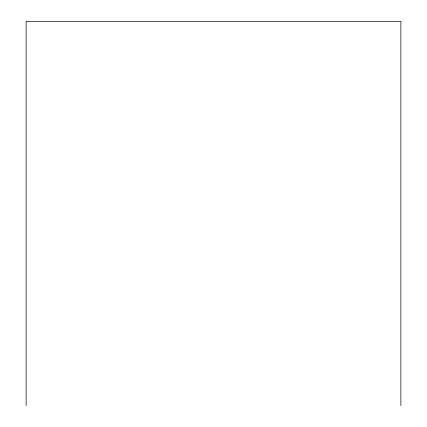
<?xml version="1.0" encoding="UTF-8"?>
<svg xmlns="http://www.w3.org/2000/svg" width="427" height="427" viewBox="0 0 427 427"><rect width="100%" height="100%" fill="white"/><g stroke="black" fill="none" stroke-linecap="round" stroke-linejoin="round"><path stroke-width="0.64" d="M400.878 405.65L400.878 21.35L26.122 21.35L26.122 405.65"/></g></svg>
